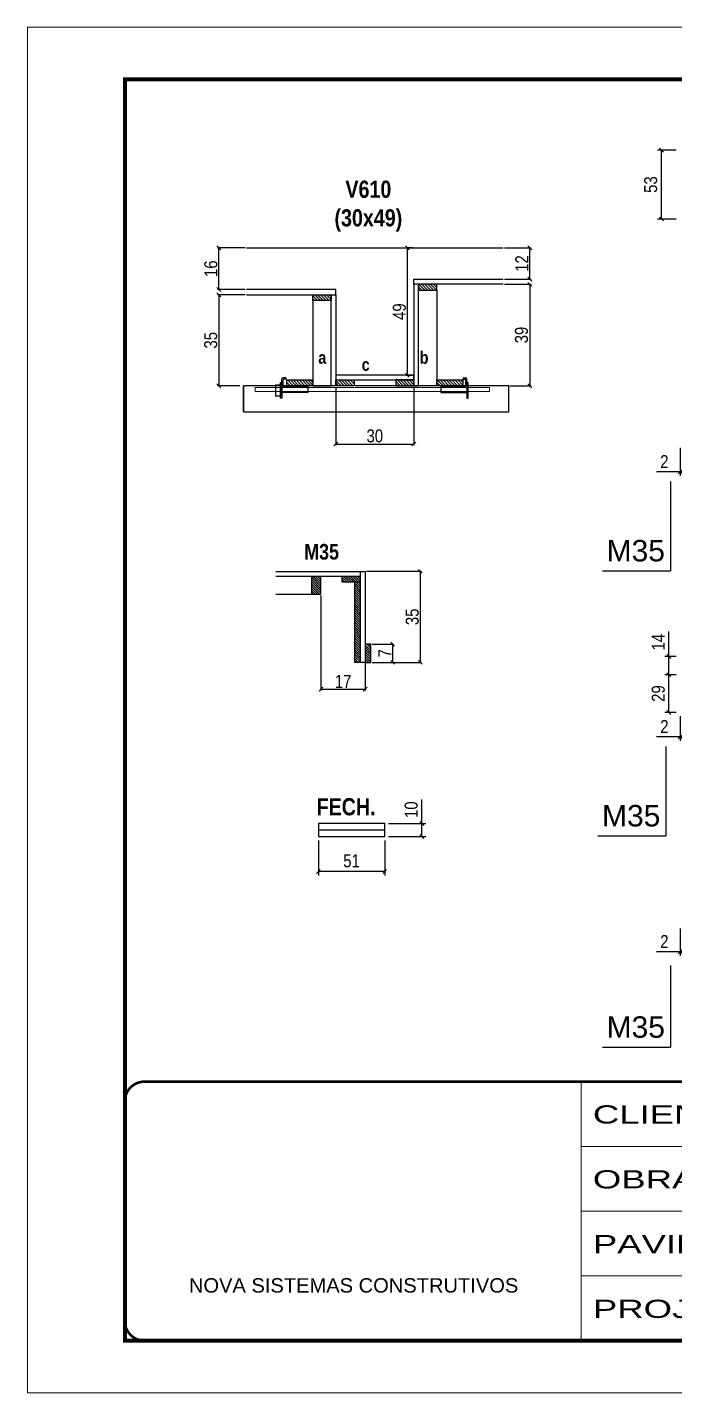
# Model space of a CAD drawing. Extents: x 13154 to 22413, y 1253 to 30260.
# Drawn here: x 14753 to 15251, y 25373 to 26423 of the extents above; entities that cross this region are included whole.
import ezdxf

# ---------------------------------------------------------------- set-up
doc = ezdxf.new("R2010")
doc.units = 0
doc.linetypes.add('CONTINUO', pattern=[0])
doc.linetypes.add('DASHED', pattern=[0.75, 0.5, -0.25])
for name, color, linetype in [('barrote', 251, 'Continuous'), ('COTA', 241, 'Continuous'), ('detalhes', 4, 'Continuous'), ('NOMENCLATURA', 7, 'Continuous'), ('Painéis', 200, 'Continuous'), ('presilha', 1, 'Continuous'), ('SARR_2.2x10', 60, 'Continuous'), ('SARR_2.2x7', 40, 'Continuous'), ('SARR_3.5x7', 81, 'Continuous')]:
    doc.layers.add(name, color=color, linetype=linetype)
for name, color, linetype, lineweight in [('CONCRETO', 251, 'Continuous', 25), ('Folhas', 255, 'Continuous', 9), ('SARRAFO DE PRESSAO', 251, 'DASHED', 9), ('SCO-___-LAJ', 2, 'Continuous', 0)]:
    doc.layers.add(name, color=color, linetype=linetype, lineweight=lineweight)
doc.styles.add('ARIAL', font='arial.ttf')
doc.styles.add('COTA TECNICA', font='techl___.ttf', dxfattribs={"height": 10})
doc.styles.add('COTA TECNICA 2X', font='techl___.ttf', dxfattribs={"height": 10})
doc.styles.get("Standard").update_dxf_attribs({"font": 'arial.ttf'})
doc.styles.add('TECNICA', font='techb___.ttf', dxfattribs={"height": 10})
doc.styles.add('Tecnologia', font='')
doc.styles.get('Tecnologia').set_extended_font_data('Forgotten Futurist')
doc.dimstyles.new('PAINEL', dxfattribs={"dimtxt": 10, "dimasz": 3, "dimexe": 3, "dimexo": 3, "dimgap": 3, "dimtad": 1, "dimdec": 1, "dimzin": 12, "dimdsep": 46, "dimtxsty": 'COTA TECNICA', "dimblk1": 'OBLIQUE', "dimblk2": 'OBLIQUE', "dimsah": 1, "dimcen": 0.9, "dimclrd": 4, "dimclre": 4, "dimclrt": 240, "dimadec": 1, "dimazin": 3, "dimtfac": 1, "dimtdec": 1, "dimtmove": 0, "dimatfit": 3, "dimfxl": 1, "dimtolj": 1, "dimtzin": 12, "dimarcsym": 0})
doc.dimstyles.new('SECAO', dxfattribs={"dimscale": 0.333333, "dimtxt": 5, "dimasz": 9, "dimexe": 3, "dimexo": 3, "dimgap": 3, "dimtad": 1, "dimdec": 1, "dimlfac": 0.5, "dimzin": 12, "dimdsep": 46, "dimtxsty": 'COTA TECNICA 2X', "dimblk1": 'OBLIQUE', "dimblk2": 'OBLIQUE', "dimsah": 1, "dimcen": 0.9, "dimclrd": 4, "dimclre": 4, "dimclrt": 240, "dimadec": 1, "dimazin": 3, "dimtfac": 1, "dimtdec": 1, "dimtmove": 0, "dimatfit": 3, "dimfxl": 1, "dimtolj": 1, "dimtzin": 12, "dimarcsym": 0})

# ---------------------------------------------------------------- blocks, each defined once
blk = doc.blocks.new('9999999999')
at = {"color": 30, "linetype": 'CONTINUO'}
for p, q in [((98564.6, 34230.2), (98564.6, 34429.4)), ((98564.6, 34379.6), (99584, 34379.6)), ((98564.6, 34329.8), (99488, 34329.8)), ((98564.6, 34280), (99488, 34280))]:
    blk.add_line(p, q, dxfattribs=at)
at = {"color": 30, "linetype": 'CONTINUO', "const_width": 2}
blk.add_lwpolyline([(99584, 34230.2), (99584, 34414.4, 0.414214), (99569, 34429.4), (98229, 34429.4, 0.414214), (98214, 34414.4), (98214, 34245.2, 0.414214), (98229, 34230.2), (99584, 34230.2)], format="xyb", dxfattribs=at)
at = {"layer": 'Folhas'}
blk.add_lwpolyline([(98139, 34190.2), (99624, 34190.2), (99624, 35240.2), (98139, 35240.2)], close=True, dxfattribs=at)
at = {"layer": 'Folhas', "color": 30, "const_width": 3}
blk.add_lwpolyline([(98214, 34230.2), (99584, 34230.2), (99584, 35200.2), (98214, 35200.2)], close=True, dxfattribs=at)
at = {"color": 7, "linetype": 'Continuous', "ltscale": 5, "style": 'ARIAL'}
blk.add_text('NOVA SISTEMAS CONSTRUTIVOS', height=11.059, dxfattribs=at).set_placement((98263.2, 34267.2))
at = {"layer": 'Folhas', "color": 7, "style": 'Tecnologia', "width": 1.5}
for s, p in [('CLIENTE:', (98573.7, 34397.2)), ('OBRA:', (98573.7, 34347.3)), ('PAVIMENTO:', (98573.7, 34297.5)), ('PROJETO:', (98573.7, 34247.7))]:
    blk.add_text(s, height=14, dxfattribs=at).set_placement(p)
blk = doc.blocks.new('PRESILHA METÁLICA 1')
at = {"layer": 'presilha'}
for p, q in [((7.5, 10.6), (7.5, 19.9)), ((12, 21), (8.6, 21)), ((9, 11.6), (9, 18.9)), ((12, 19.5), (9.6, 19.5)), ((12, 21), (12, 19.5)), ((0, 13), (6, 13)), ((0, 13), (0, 0)), ((6, 0), (0, 0)), ((6, 15.5), (7.5, 15.5)), ((6, -2.5), (6, 15.5)), ((6, 13), (6, 0)), ((7.5, 15.5), (7.5, -2.5)), ((37.5, 4.1), (7.5, 4.1)), ((37.5, 11), (9.6, 11)), ((37.5, 11), (37.5, 4.1)), ((7.5, -2.5), (6, -2.5))]:
    blk.add_line(p, q, dxfattribs=at)
for centre, radius, start, end in [((8.6, 19.9), 1.14, 90, 180), ((9.6, 18.9), 0.57, 90, 180), ((9.6, 11.6), 0.57, 180, 270)]:
    blk.add_arc(centre, radius, start, end, dxfattribs=at)
blk = doc.blocks.new('PRESILHA METÁLICA 2')
at = {"layer": 'presilha'}
for p, q in [((-5.2, 23.5), (-5.2, 22)), ((-5.2, 23.5), (-1.9, 23.5)), ((-5.2, 22), (-2.8, 22)), ((-2.2, 14.1), (-2.2, 21.4)), ((0.8, 18), (-0.8, 18)), ((-0.8, 18), (-0.8, 0)), ((-0.8, 14.6), (-0.8, 22.4)), ((0.8, 0), (0.8, 18)), ((-30.8, 13.5), (-30.8, 6.6)), ((-30.8, 13.5), (-2.8, 13.5)), ((-30.8, 6.6), (-0.8, 6.6)), ((-0.8, 0), (0.8, 0))]:
    blk.add_line(p, q, dxfattribs=at)
for centre, radius, start, end in [((-2.8, 21.4), 0.57, 0, 90), ((-1.9, 22.4), 1.14, 0, 90), ((-2.8, 14.1), 0.57, 270, 0)]:
    blk.add_arc(centre, radius, start, end, dxfattribs=at)
blk = doc.blocks.new('_Oblique')
at = {"color": 0, "linetype": 'ByBlock', "lineweight": -2}
blk.add_line((-0.5, -0.5), (0.5, 0.5), dxfattribs=at)
blk = doc.blocks.new('*D246')
at = {"layer": 'COTA', "color": 4, "lineweight": -2, "transparency": 16777216}
for p, q in [((15119.7, 26225.8), (15140.1, 26225.8)), ((15139.1, 26225.8), (15139.1, 26147.8)), ((15123.9, 26147.8), (15140.1, 26147.8))]:
    blk.add_line(p, q, dxfattribs=at)
at = {"layer": 'Defpoints', "color": 0, "transparency": 16777216}
for p in [(15118.7, 26225.8), (15122.9, 26147.8), (15139.1, 26147.8)]:
    blk.add_point(p, dxfattribs=at)
at = {"layer": 'COTA', "color": 4, "lineweight": -2, "transparency": 16777216, "xscale": 3, "yscale": 3, "zscale": 3}
for p, rotation in [((15139.1, 26225.8), 90), ((15139.1, 26147.8), 270)]:
    blk.add_blockref('_Oblique', p, dxfattribs=dict(at, rotation=rotation))
at = {"layer": 'COTA', "color": 240, "transparency": 16777216, "insert": (15132.8, 26186.8), "char_height": 10, "attachment_point": 5, "rotation": 90, "style": 'COTA TECNICA 2X'}
blk.add_mtext('\\A1;39', dxfattribs=at)
blk = doc.blocks.new('*D247')
at = {"layer": 'COTA', "color": 4, "lineweight": -2, "transparency": 16777216}
for p, q in [((15119.7, 26253.8), (15140.1, 26253.8)), ((15139.1, 26229.8), (15139.1, 26253.8)), ((15119.7, 26229.8), (15140.1, 26229.8))]:
    blk.add_line(p, q, dxfattribs=at)
at = {"layer": 'Defpoints', "color": 0, "transparency": 16777216}
for p in [(15118.7, 26253.8), (15139.1, 26253.8), (15118.7, 26229.8)]:
    blk.add_point(p, dxfattribs=at)
at = {"layer": 'COTA', "color": 4, "lineweight": -2, "transparency": 16777216, "xscale": 3, "yscale": 3, "zscale": 3}
for p, rotation in [((15139.1, 26253.8), 90), ((15139.1, 26229.8), 270)]:
    blk.add_blockref('_Oblique', p, dxfattribs=dict(at, rotation=rotation))
at = {"layer": 'COTA', "color": 240, "transparency": 16777216, "insert": (15133, 26241.8), "char_height": 10, "attachment_point": 5, "rotation": 90, "style": 'COTA TECNICA 2X'}
blk.add_mtext('\\A1;12', dxfattribs=at)
blk = doc.blocks.new('*D248')
at = {"layer": 'COTA', "color": 4, "lineweight": -2, "transparency": 16777216}
for p, q in [((14920.3, 26217.8), (14899.1, 26217.8)), ((14900.1, 26217.8), (14900.1, 26147.8)), ((14916.2, 26147.8), (14899.1, 26147.8))]:
    blk.add_line(p, q, dxfattribs=at)
at = {"layer": 'Defpoints', "color": 0, "transparency": 16777216}
for p in [(14921.3, 26217.8), (14900.1, 26147.8), (14917.2, 26147.8)]:
    blk.add_point(p, dxfattribs=at)
at = {"layer": 'COTA', "color": 4, "lineweight": -2, "transparency": 16777216, "xscale": 3, "yscale": 3, "zscale": 3}
for p, rotation in [((14900.1, 26217.8), 90), ((14900.1, 26147.8), 270)]:
    blk.add_blockref('_Oblique', p, dxfattribs=dict(at, rotation=rotation))
at = {"layer": 'COTA', "color": 240, "transparency": 16777216, "insert": (14893.9, 26182.8), "char_height": 10, "attachment_point": 5, "rotation": 90, "style": 'COTA TECNICA 2X'}
blk.add_mtext('\\A1;35', dxfattribs=at)
blk = doc.blocks.new('*D249')
at = {"layer": 'COTA', "color": 4, "lineweight": -2, "transparency": 16777216}
for p, q in [((15049, 26253.8), (15044, 26253.8)), ((15045, 26155.8), (15045, 26253.8)), ((15049, 26155.8), (15044, 26155.8))]:
    blk.add_line(p, q, dxfattribs=at)
at = {"layer": 'Defpoints', "color": 0, "transparency": 16777216}
for p in [(15045, 26253.8), (15050, 26253.8), (15050, 26155.8)]:
    blk.add_point(p, dxfattribs=at)
at = {"layer": 'COTA', "color": 4, "lineweight": -2, "transparency": 16777216, "xscale": 3, "yscale": 3, "zscale": 3}
for p, rotation in [((15045, 26253.8), 90), ((15045, 26155.8), 270)]:
    blk.add_blockref('_Oblique', p, dxfattribs=dict(at, rotation=rotation))
at = {"layer": 'COTA', "color": 240, "transparency": 16777216, "insert": (15038.9, 26204.8), "char_height": 10, "attachment_point": 5, "rotation": 90, "style": 'COTA TECNICA 2X'}
blk.add_mtext('\\A1;49', dxfattribs=at)
blk = doc.blocks.new('*D250')
at = {"layer": 'COTA', "color": 4, "lineweight": -2, "transparency": 16777216}
for p, q in [((14920.3, 26253.8), (14899.1, 26253.8)), ((14900.1, 26221.8), (14900.1, 26253.8)), ((14920.3, 26221.8), (14899.1, 26221.8))]:
    blk.add_line(p, q, dxfattribs=at)
at = {"layer": 'Defpoints', "color": 0, "transparency": 16777216}
for p in [(14900.1, 26253.8), (14921.3, 26253.8), (14921.3, 26221.8)]:
    blk.add_point(p, dxfattribs=at)
at = {"layer": 'COTA', "color": 4, "lineweight": -2, "transparency": 16777216, "xscale": 3, "yscale": 3, "zscale": 3}
for p, rotation in [((14900.1, 26253.8), 90), ((14900.1, 26221.8), 270)]:
    blk.add_blockref('_Oblique', p, dxfattribs=dict(at, rotation=rotation))
at = {"layer": 'COTA', "color": 240, "transparency": 16777216, "insert": (14894, 26237.8), "char_height": 10, "attachment_point": 5, "rotation": 90, "style": 'COTA TECNICA 2X'}
blk.add_mtext('\\A1;16', dxfattribs=at)
blk = doc.blocks.new('*D251')
at = {"layer": 'COTA', "color": 4, "lineweight": -2, "transparency": 16777216}
for p, q in [((14990, 26146.8), (14990, 26102)), ((15050, 26146.8), (15050, 26102)), ((14990, 26103), (15050, 26103))]:
    blk.add_line(p, q, dxfattribs=at)
at = {"layer": 'Defpoints', "color": 0, "transparency": 16777216}
for p in [(14990, 26147.8), (15050, 26147.8), (15050, 26103)]:
    blk.add_point(p, dxfattribs=at)
at = {"layer": 'COTA', "color": 4, "lineweight": -2, "transparency": 16777216, "xscale": 3, "yscale": 3, "zscale": 3, "rotation": 180}
blk.add_blockref('_Oblique', (14990, 26103), dxfattribs=at)
at = {"layer": 'COTA', "color": 4, "lineweight": -2, "transparency": 16777216, "xscale": 3, "yscale": 3, "zscale": 3}
blk.add_blockref('_Oblique', (15050, 26103), dxfattribs=at)
at = {"layer": 'COTA', "color": 240, "transparency": 16777216, "insert": (15020, 26109.2), "char_height": 10, "attachment_point": 5, "style": 'COTA TECNICA 2X'}
blk.add_mtext('\\A1;30', dxfattribs=at)
blk = doc.blocks.new('*D269')
at = {"layer": 'COTA', "color": 4, "lineweight": -2, "transparency": 16777216}
for p, q in [((15251.6, 26329), (15237.3, 26329)), ((15240.3, 26276), (15240.3, 26329)), ((15251.6, 26276), (15237.3, 26276))]:
    blk.add_line(p, q, dxfattribs=at)
at = {"layer": 'Defpoints', "color": 0, "transparency": 16777216}
for p in [(15240.3, 26329), (15254.6, 26329), (15254.6, 26276)]:
    blk.add_point(p, dxfattribs=at)
at = {"layer": 'COTA', "color": 4, "lineweight": -2, "transparency": 16777216, "xscale": 3, "yscale": 3, "zscale": 3}
for p, rotation in [((15240.3, 26329), 90), ((15240.3, 26276), 270)]:
    blk.add_blockref('_Oblique', p, dxfattribs=dict(at, rotation=rotation))
at = {"layer": 'COTA', "color": 240, "transparency": 16777216, "insert": (15232.1, 26302.5), "char_height": 10, "attachment_point": 5, "rotation": 90, "style": 'COTA TECNICA'}
blk.add_mtext('\\A1;53', dxfattribs=at)
blk = doc.blocks.new('*D275')
at = {"layer": 'COTA', "color": 4, "lineweight": -2, "transparency": 16777216}
for p, q in [((15254.6, 26100.1), (15254.6, 26078.5)), ((15256.6, 26100.1), (15256.6, 26078.5)), ((15254.6, 26081.5), (15236.5, 26081.5)), ((15256.6, 26081.5), (15254.6, 26081.5)), ((15256.6, 26081.5), (15259.6, 26081.5))]:
    blk.add_line(p, q, dxfattribs=at)
at = {"layer": 'Defpoints', "color": 0, "transparency": 16777216}
for p in [(15254.6, 26103.1), (15256.6, 26103.1), (15254.6, 26081.5)]:
    blk.add_point(p, dxfattribs=at)
at = {"layer": 'COTA', "color": 4, "lineweight": -2, "transparency": 16777216, "xscale": 3, "yscale": 3, "zscale": 3}
blk.add_blockref('_Oblique', (15254.6, 26081.5), dxfattribs=at)
at = {"layer": 'COTA', "color": 4, "lineweight": -2, "transparency": 16777216, "xscale": 3, "yscale": 3, "zscale": 3, "rotation": 180}
blk.add_blockref('_Oblique', (15256.6, 26081.5), dxfattribs=at)
at = {"layer": 'COTA', "color": 240, "transparency": 16777216, "insert": (15242.6, 26089.5), "char_height": 10, "attachment_point": 5, "style": 'COTA TECNICA'}
blk.add_mtext('\\A1;2', dxfattribs=at)
blk = doc.blocks.new('*D277')
at = {"layer": 'COTA', "color": 4, "lineweight": -2, "transparency": 16777216}
for p, q in [((15254.6, 25730.3), (15254.6, 25709.4)), ((15256.6, 25730.3), (15256.6, 25709.4)), ((15254.6, 25712.4), (15236.5, 25712.4)), ((15256.6, 25712.4), (15254.6, 25712.4)), ((15256.6, 25712.4), (15259.6, 25712.4))]:
    blk.add_line(p, q, dxfattribs=at)
at = {"layer": 'Defpoints', "color": 0, "transparency": 16777216}
for p in [(15254.6, 25733.3), (15256.6, 25733.3), (15254.6, 25712.4)]:
    blk.add_point(p, dxfattribs=at)
at = {"layer": 'COTA', "color": 4, "lineweight": -2, "transparency": 16777216, "xscale": 3, "yscale": 3, "zscale": 3}
blk.add_blockref('_Oblique', (15254.6, 25712.4), dxfattribs=at)
at = {"layer": 'COTA', "color": 4, "lineweight": -2, "transparency": 16777216, "xscale": 3, "yscale": 3, "zscale": 3, "rotation": 180}
blk.add_blockref('_Oblique', (15256.6, 25712.4), dxfattribs=at)
at = {"layer": 'COTA', "color": 240, "transparency": 16777216, "insert": (15242.6, 25720.4), "char_height": 10, "attachment_point": 5, "style": 'COTA TECNICA'}
blk.add_mtext('\\A1;2', dxfattribs=at)
blk = doc.blocks.new('*D278')
at = {"layer": 'COTA', "color": 4, "lineweight": -2, "transparency": 16777216}
for p, q in [((15013.6, 26005.1), (15056, 26005.1)), ((15055, 25935.1), (15055, 26005.1)), ((15018, 25935.1), (15056, 25935.1))]:
    blk.add_line(p, q, dxfattribs=at)
at = {"layer": 'Defpoints', "color": 0, "transparency": 16777216}
for p in [(15012.6, 26005.1), (15055, 26005.1), (15017, 25935.1)]:
    blk.add_point(p, dxfattribs=at)
at = {"layer": 'COTA', "color": 4, "lineweight": -2, "transparency": 16777216, "xscale": 3, "yscale": 3, "zscale": 3}
for p, rotation in [((15055, 26005.1), 90), ((15055, 25935.1), 270)]:
    blk.add_blockref('_Oblique', p, dxfattribs=dict(at, rotation=rotation))
at = {"layer": 'COTA', "color": 240, "transparency": 16777216, "insert": (15048.8, 25970.1), "char_height": 10, "attachment_point": 5, "rotation": 90, "style": 'COTA TECNICA 2X'}
blk.add_mtext('\\A1;35', dxfattribs=at)
blk = doc.blocks.new('*D279')
at = {"layer": 'COTA', "color": 4, "lineweight": -2, "transparency": 16777216}
for p, q in [((15018, 25949.1), (15034.7, 25949.1)), ((15033.7, 25949.1), (15033.7, 25935.1)), ((15018, 25935.1), (15034.7, 25935.1))]:
    blk.add_line(p, q, dxfattribs=at)
at = {"layer": 'Defpoints', "color": 0, "transparency": 16777216}
for p in [(15017, 25949.1), (15017, 25935.1), (15033.7, 25935.1)]:
    blk.add_point(p, dxfattribs=at)
at = {"layer": 'COTA', "color": 4, "lineweight": -2, "transparency": 16777216, "xscale": 3, "yscale": 3, "zscale": 3}
for p, rotation in [((15033.7, 25949.1), 90), ((15033.7, 25935.1), 270)]:
    blk.add_blockref('_Oblique', p, dxfattribs=dict(at, rotation=rotation))
at = {"layer": 'COTA', "color": 240, "transparency": 16777216, "insert": (15027.6, 25942.1), "char_height": 10, "attachment_point": 5, "rotation": 90, "style": 'COTA TECNICA 2X'}
blk.add_mtext('\\A1;7', dxfattribs=at)
blk = doc.blocks.new('*D280')
at = {"layer": 'COTA', "color": 4, "lineweight": -2, "transparency": 16777216}
for p, q in [((14978.6, 25986.5), (14978.6, 25913.4)), ((15012.6, 25934.1), (15012.6, 25913.4)), ((14978.6, 25914.4), (15012.6, 25914.4))]:
    blk.add_line(p, q, dxfattribs=at)
at = {"layer": 'Defpoints', "color": 0, "transparency": 16777216}
for p in [(14978.6, 25987.5), (15012.6, 25935.1), (15012.6, 25914.4)]:
    blk.add_point(p, dxfattribs=at)
at = {"layer": 'COTA', "color": 4, "lineweight": -2, "transparency": 16777216, "xscale": 3, "yscale": 3, "zscale": 3, "rotation": 180}
blk.add_blockref('_Oblique', (14978.6, 25914.4), dxfattribs=at)
at = {"layer": 'COTA', "color": 4, "lineweight": -2, "transparency": 16777216, "xscale": 3, "yscale": 3, "zscale": 3}
blk.add_blockref('_Oblique', (15012.6, 25914.4), dxfattribs=at)
at = {"layer": 'COTA', "color": 240, "transparency": 16777216, "insert": (14995.6, 25920.4), "char_height": 10, "attachment_point": 5, "style": 'COTA TECNICA 2X'}
blk.add_mtext('\\A1;17', dxfattribs=at)
blk = doc.blocks.new('*D706')
at = {"layer": 'COTA', "color": 4, "linetype": 'ByBlock', "lineweight": -2, "transparency": 16777216}
for p, q in [((15251.6, 25925.6), (15243, 25925.6)), ((15246, 25896.6), (15246, 25925.6)), ((15251.6, 25896.6), (15243, 25896.6))]:
    blk.add_line(p, q, dxfattribs=at)
at = {"layer": 'Defpoints', "color": 0, "linetype": 'ByBlock', "transparency": 16777216}
for p in [(15246, 25925.6), (15254.6, 25925.6), (15254.6, 25896.6)]:
    blk.add_point(p, dxfattribs=at)
at = {"layer": 'COTA', "color": 4, "linetype": 'ByBlock', "lineweight": -2, "transparency": 16777216, "xscale": 3, "yscale": 3, "zscale": 3}
for p, rotation in [((15246, 25925.6), 90), ((15246, 25896.6), 270)]:
    blk.add_blockref('_Oblique', p, dxfattribs=dict(at, rotation=rotation))
at = {"layer": 'COTA', "color": 240, "linetype": 'ByBlock', "transparency": 16777216, "insert": (15237.9, 25911.1), "char_height": 10, "attachment_point": 5, "rotation": 90, "style": 'COTA TECNICA'}
blk.add_mtext('\\A1;29', dxfattribs=at)
blk = doc.blocks.new('*D707')
at = {"layer": 'COTA', "color": 4, "linetype": 'ByBlock', "lineweight": -2, "transparency": 16777216}
for p, q in [((15254.6, 25893.6), (15254.6, 25874.7)), ((15256.6, 25893.6), (15256.6, 25874.7)), ((15254.6, 25877.7), (15236.5, 25877.7)), ((15256.6, 25877.7), (15254.6, 25877.7)), ((15256.6, 25877.7), (15259.6, 25877.7))]:
    blk.add_line(p, q, dxfattribs=at)
at = {"layer": 'Defpoints', "color": 0, "linetype": 'ByBlock', "transparency": 16777216}
for p in [(15254.6, 25896.6), (15256.6, 25896.6), (15254.6, 25877.7)]:
    blk.add_point(p, dxfattribs=at)
at = {"layer": 'COTA', "color": 4, "linetype": 'ByBlock', "lineweight": -2, "transparency": 16777216, "xscale": 3, "yscale": 3, "zscale": 3}
blk.add_blockref('_Oblique', (15254.6, 25877.7), dxfattribs=at)
at = {"layer": 'COTA', "color": 4, "linetype": 'ByBlock', "lineweight": -2, "transparency": 16777216, "xscale": 3, "yscale": 3, "zscale": 3, "rotation": 180}
blk.add_blockref('_Oblique', (15256.6, 25877.7), dxfattribs=at)
at = {"layer": 'COTA', "color": 240, "linetype": 'ByBlock', "transparency": 16777216, "insert": (15242.6, 25885.7), "char_height": 10, "attachment_point": 5, "style": 'COTA TECNICA'}
blk.add_mtext('\\A1;2', dxfattribs=at)
blk = doc.blocks.new('*D708')
at = {"layer": 'COTA', "color": 4, "linetype": 'ByBlock', "lineweight": -2, "transparency": 16777216}
for p, q in [((15246, 25939.6), (15246, 25958.7)), ((15251.6, 25939.6), (15243, 25939.6)), ((15246, 25925.6), (15246, 25939.6)), ((15251.6, 25925.6), (15243, 25925.6))]:
    blk.add_line(p, q, dxfattribs=at)
at = {"layer": 'Defpoints', "color": 0, "linetype": 'ByBlock', "transparency": 16777216}
for p in [(15246, 25939.6), (15254.6, 25939.6), (15254.6, 25925.6)]:
    blk.add_point(p, dxfattribs=at)
at = {"layer": 'COTA', "color": 4, "linetype": 'ByBlock', "lineweight": -2, "transparency": 16777216, "xscale": 3, "yscale": 3, "zscale": 3}
for p, rotation in [((15246, 25939.6), 90), ((15246, 25925.6), 270)]:
    blk.add_blockref('_Oblique', p, dxfattribs=dict(at, rotation=rotation))
at = {"layer": 'COTA', "color": 240, "linetype": 'ByBlock', "transparency": 16777216, "insert": (15237.9, 25950.6), "char_height": 10, "attachment_point": 5, "rotation": 90, "style": 'COTA TECNICA'}
blk.add_mtext('\\A1;14', dxfattribs=at)
blk = doc.blocks.new('*D875')
at = {"layer": 'COTA', "color": 4, "lineweight": -2, "transparency": 16777216}
for p, q in [((14976.6, 25798.1), (14976.6, 25771.3)), ((15027.6, 25798.1), (15027.6, 25771.3)), ((15027.6, 25774.3), (14976.6, 25774.3))]:
    blk.add_line(p, q, dxfattribs=at)
at = {"layer": 'Defpoints', "color": 0, "transparency": 16777216}
for p in [(14976.6, 25801.1), (15027.6, 25801.1), (14976.6, 25774.3)]:
    blk.add_point(p, dxfattribs=at)
at = {"layer": 'COTA', "color": 4, "lineweight": -2, "transparency": 16777216, "xscale": 3, "yscale": 3, "zscale": 3, "rotation": 180}
blk.add_blockref('_Oblique', (14976.6, 25774.3), dxfattribs=at)
at = {"layer": 'COTA', "color": 4, "lineweight": -2, "transparency": 16777216, "xscale": 3, "yscale": 3, "zscale": 3}
blk.add_blockref('_Oblique', (15027.6, 25774.3), dxfattribs=at)
at = {"layer": 'COTA', "color": 240, "transparency": 16777216, "insert": (15002.1, 25782.4), "char_height": 10, "attachment_point": 5, "style": 'COTA TECNICA'}
blk.add_mtext('\\A1;51', dxfattribs=at)
blk = doc.blocks.new('*D876')
at = {"layer": 'COTA', "color": 4, "lineweight": -2, "transparency": 16777216}
for p, q in [((15056.1, 25811.1), (15056.1, 25829.5)), ((15030.6, 25811.1), (15059.1, 25811.1)), ((15056.1, 25801.1), (15056.1, 25811.1)), ((15030.6, 25801.1), (15059.1, 25801.1))]:
    blk.add_line(p, q, dxfattribs=at)
at = {"layer": 'Defpoints', "color": 0, "transparency": 16777216}
for p in [(15027.6, 25811.1), (15056.1, 25811.1), (15027.6, 25801.1)]:
    blk.add_point(p, dxfattribs=at)
at = {"layer": 'COTA', "color": 4, "lineweight": -2, "transparency": 16777216, "xscale": 3, "yscale": 3, "zscale": 3}
for p, rotation in [((15056.1, 25811.1), 90), ((15056.1, 25801.1), 270)]:
    blk.add_blockref('_Oblique', p, dxfattribs=dict(at, rotation=rotation))
at = {"layer": 'COTA', "color": 240, "transparency": 16777216, "insert": (15048, 25821.8), "char_height": 10, "attachment_point": 5, "rotation": 90, "style": 'COTA TECNICA'}
blk.add_mtext('\\A1;10', dxfattribs=at)

msp = doc.modelspace()

# ---------------------------------------------------------------- hatches: boundary and pattern name
at = {"layer": 'SARR_2.2x10'}
h = msp.add_hatch(dxfattribs=at)
h.set_pattern_fill('ANSI31', color=256, scale=0.5, angle=90)
h.set_pattern_definition([(135, (48145.9814, -97364.341), (-1.122532015, -1.122532015), [])])
h.paths.add_polyline_path([(14952.44, 26152.23), (14952.44, 26147.83), (14972.44, 26147.83), (14972.44, 26152.23)])
h = msp.add_hatch(dxfattribs=at)
h.set_pattern_fill('ANSI31', color=256, scale=0.5, angle=90)
h.set_pattern_definition([(135, (48261.1814, -97364.341), (-1.122532015, -1.122532015), [])])
h.paths.add_polyline_path([(15067.64, 26152.23), (15067.64, 26147.83), (15087.64, 26147.83), (15087.64, 26152.23)])
h = msp.add_hatch(dxfattribs=at)
h.set_pattern_fill('ANSI31', color=256, scale=10, angle=90)
h.set_pattern_definition([(135, (-117542.1329, -4095.5683), (-0.883883476, -0.883883476), [])])
h.paths.add_polyline_path([(14978.6, 26001.45), (14971.6, 26001.45), (14971.6, 25987.45), (14978.6, 25987.45)])
h = msp.add_hatch(dxfattribs=at)
h.set_pattern_fill('ANSI31', color=256, scale=10, angle=90)
h.set_pattern_definition([(135, (-117541.7329, -4095.5683), (-0.883883476, -0.883883476), [])])
h.paths.add_polyline_path([(14995, 26001.45), (14995, 25997.05), (15009, 25997.05), (15009, 26001.45)])
h = msp.add_hatch(dxfattribs=at)
h.set_pattern_fill('ANSI31', color=256, scale=10, angle=90)
h.set_pattern_definition([(135, (-117541.7329, -4111.5683), (-0.883883476, -0.883883476), [])])
h.paths.add_polyline_path([(15004.6, 25935.05), (15009, 25935.05), (15009, 25997.05), (15004.6, 25997.05)])
h = msp.add_hatch(dxfattribs=at)
h.set_pattern_fill('ANSI31', color=256, scale=10, angle=90)
h.set_pattern_definition([(135, (-117541.7329, -4133.5683), (-0.883883476, -0.883883476), [])])
h.paths.add_polyline_path([(15017, 25949.05), (15012.6, 25949.05), (15012.6, 25935.05), (15017, 25935.05)])
at = {"layer": 'SARR_2.2x7'}
h = msp.add_hatch(dxfattribs=at)
h.set_pattern_fill('ANSI31', color=256, scale=0.5, angle=90)
h.set_pattern_definition([(135, (48181.9814, -97290.741), (-1.122532015, -1.122532015), [])])
h.paths.add_polyline_path([(15053.64, 26225.83), (15053.64, 26221.43), (15067.64, 26221.43), (15067.64, 26225.83)])
h = msp.add_hatch(dxfattribs=at)
h.set_pattern_fill('ANSI31', color=256, scale=0.5, angle=90)
h.set_pattern_definition([(135, (48139.9814, -97298.741), (-1.122532015, -1.122532015), [])])
h.paths.add_polyline_path([(14986.44, 26217.83), (14986.44, 26213.43), (14972.44, 26213.43), (14972.44, 26217.83)])
h = msp.add_hatch(dxfattribs=at)
h.set_pattern_fill('ANSI31', color=256, scale=0.5, angle=90)
h.set_pattern_definition([(135, (48225.5814, -97364.341), (-1.122532015, -1.122532015), [])])
h.paths.add_polyline_path([(15004.04, 26147.83), (15004.04, 26152.23), (14990.04, 26152.23), (14990.04, 26147.83)])
h = msp.add_hatch(dxfattribs=at)
h.set_pattern_fill('ANSI31', color=256, scale=0.5, angle=90)
h.set_pattern_definition([(135, (48185.5814, -97364.341), (-1.122532015, -1.122532015), [])])
h.paths.add_polyline_path([(15036.04, 26147.83), (15036.04, 26152.23), (15050.04, 26152.23), (15050.04, 26147.83)])

# ---------------------------------------------------------------- linework, layer by layer
at = {"layer": 'barrote'}
msp.add_lwpolyline([(14918.99, 26127.83), (15122.9, 26127.83), (15122.9, 26147.83), (14918.99, 26147.83)], close=True, dxfattribs=at)
at = {"layer": 'CONCRETO', "linetype": 'Continuous'}
msp.add_line((14921.34, 26253.83), (15118.74, 26253.83), dxfattribs=at)
at = {"layer": 'detalhes', "color": 250}
msp.add_line((14918.99, 26127.83), (14918.99, 26147.83), dxfattribs=at)
at = {"layer": 'NOMENCLATURA', "linetype": 'Continuous'}
for p, q in [((15247.34, 26074.27), (15247.34, 26005.53)), ((15195.07, 26005.53), (15247.34, 26005.53)), ((15243.82, 25870.43), (15243.82, 25801.69)), ((15191.54, 25801.69), (15243.82, 25801.69)), ((15247.34, 25702.06), (15247.34, 25639.19)), ((15195.07, 25639.19), (15247.34, 25639.19))]:
    msp.add_line(p, q, dxfattribs=at)
at = {"layer": 'Painéis', "linetype": 'Continuous'}
for p, q in [((14944.04, 26005.05), (15012.6, 26005.05)), ((14944.04, 26001.45), (15009, 26001.45)), ((15009, 25935.05), (15009, 26005.05)), ((15012.6, 26005.05), (15012.6, 25935.05)), ((15012.6, 25935.05), (15009, 25935.05))]:
    msp.add_line(p, q, dxfattribs=at)
at = {"layer": 'Painéis', "linetype": 'Continuous', "elevation": 0}
for points in [[(15118.74, 26225.83), (15050.04, 26225.83), (15050.04, 26229.83), (15118.74, 26229.83)], [(14921.34, 26217.83), (14990.04, 26217.83), (14990.04, 26221.83), (14921.34, 26221.83)]]:
    msp.add_lwpolyline(points, dxfattribs=at)
at = {"layer": 'Painéis', "linetype": 'Continuous'}
for points in [[(15053.64, 26147.83), (15053.64, 26225.83), (15050.04, 26225.83), (15050.04, 26147.83)], [(14986.44, 26147.83), (14986.44, 26217.83), (14990.04, 26217.83), (14990.04, 26147.83)], [(15050.04, 26155.83), (14990.04, 26155.83), (14990.04, 26152.23), (15050.04, 26152.23)], [(14976.63, 25801.11), (15027.63, 25801.11), (15027.63, 25811.11), (14976.63, 25811.11)]]:
    msp.add_lwpolyline(points, close=True, dxfattribs=at)
at = {"layer": 'SARR_2.2x10'}
for p, q in [((14971.6, 25987.45), (14971.6, 26001.45)), ((14978.6, 25987.45), (14978.6, 26001.45)), ((14995, 25997.05), (14995, 26001.45)), ((14995, 25997.05), (15009, 25997.05)), ((15004.6, 25935.05), (15004.6, 25997.05)), ((14944.04, 25987.45), (14978.6, 25987.45)), ((15017, 25949.05), (15012.6, 25949.05)), ((15017, 25935.05), (15017, 25949.05)), ((15009, 25935.05), (15004.6, 25935.05)), ((15012.6, 25935.05), (15017, 25935.05))]:
    msp.add_line(p, q, dxfattribs=at)
at = {"layer": 'SARR_2.2x10', "linetype": 'Continuous'}
msp.add_line((15027.63, 25806.11), (14976.63, 25806.11), dxfattribs=at)
at = {"layer": 'SARR_2.2x10'}
for points in [[(14952.44, 26152.23), (14972.44, 26152.23), (14972.44, 26147.83), (14952.44, 26147.83)], [(15067.64, 26152.23), (15087.64, 26152.23), (15087.64, 26147.83), (15067.64, 26147.83)]]:
    msp.add_lwpolyline(points, close=True, dxfattribs=at)
at = {"layer": 'SARR_2.2x7', "elevation": 0}
for points in [[(15067.64, 26225.83), (15053.64, 26225.83), (15053.64, 26221.43), (15067.64, 26221.43)], [(14972.44, 26217.83), (14986.44, 26217.83), (14986.44, 26213.43), (14972.44, 26213.43)]]:
    msp.add_lwpolyline(points, close=True, dxfattribs=at)
at = {"layer": 'SARR_2.2x7'}
for points in [[(14990.04, 26152.23), (15004.04, 26152.23), (15004.04, 26147.83), (14990.04, 26147.83)], [(15050.04, 26152.23), (15036.04, 26152.23), (15036.04, 26147.83), (15050.04, 26147.83)]]:
    msp.add_lwpolyline(points, close=True, dxfattribs=at)
at = {"layer": 'SARR_3.5x7'}
for points in [[(15053.64, 26221.43), (15067.64, 26221.43), (15067.64, 26147.83), (15053.64, 26147.83)], [(14986.44, 26213.43), (14972.44, 26213.43), (14972.44, 26147.83), (14986.44, 26147.83)]]:
    msp.add_lwpolyline(points, close=True, dxfattribs=at)
at = {"layer": 'SCO-___-LAJ', "color": 1}
msp.add_lwpolyline([(14927.99, 26146.5), (15108.26, 26146.5), (15108.26, 26143.3), (14927.99, 26143.3)], close=True, dxfattribs=at)

# ---------------------------------------------------------------- block references
at = {"layer": 'presilha', "xscale": 0.6666666666666666, "yscale": 0.6666666666666666, "zscale": 0.6666666666666666}
for name, p in [('PRESILHA METÁLICA 1', (14943.58, 26139.86)), ('PRESILHA METÁLICA 2', (15091.32, 26138.2))]:
    msp.add_blockref(name, p, dxfattribs=at)
at = {"layer": 'SARRAFO DE PRESSAO', "color": 6, "linetype": 'ByBlock'}
msp.add_blockref('9999999999', (-83386.1, -8816.76), dxfattribs=at)

# ---------------------------------------------------------------- texts
at = {"layer": 'detalhes', "style": 'TECNICA'}
for s, p in [('a', (14976.57, 26164.72)), ('c', (15009.91, 26159.3)), ('b', (15054.54, 26164.71))]:
    msp.add_text(s, height=9.6, dxfattribs=at).set_placement(p)
at = {"layer": 'detalhes', "insert": (14965.73, 26026.15), "char_height": 12, "attachment_point": 1, "style": 'TECNICA'}
msp.add_mtext_dynamic_manual_height_columns('M35', width=87.1848, gutter_width=1, heights=[0], dxfattribs=at)
at = {"layer": 'NOMENCLATURA', "linetype": 'Continuous'}
for p in [(15198.18, 26012.73), (15194.66, 25808.88), (15198.18, 25646.38)]:
    msp.add_text('M35', height=16.5, dxfattribs=at).set_placement(p)
at = {"layer": 'NOMENCLATURA', "style": 'TECNICA'}
msp.add_text('FECH.', height=13.2, dxfattribs=at).set_placement((14975.25, 25817.44))
at = {"layer": 'NOMENCLATURA', "insert": (15015.04, 26305.52), "char_height": 13.2, "attachment_point": 2, "style": 'TECNICA'}
msp.add_mtext_dynamic_manual_height_columns('V610\\P(30x49)', width=300.2766, gutter_width=1, heights=[0], dxfattribs=at)

# ---------------------------------------------------------------- dimensions: what is measured, and where the dimension line sits
at = {"layer": 'COTA'}
for base, p1, p2, dimstyle, picture, middle in [((15240.34, 26329), (15254.63, 26276), (15254.63, 26329), 'PAINEL', '*D269', (15232.12, 26302.5)), ((14900.12, 26253.83), (14921.34, 26221.83), (14921.34, 26253.83), 'SECAO', '*D250', (14894.02, 26237.83)), ((15044.97, 26253.83), (15050.04, 26155.83), (15050.04, 26253.83), 'SECAO', '*D249', (15038.87, 26204.83)), ((15139.09, 26253.83), (15118.74, 26229.83), (15118.74, 26253.83), 'SECAO', '*D247', (15133.03, 26241.83)), ((14900.12, 26147.83, 0), (14921.34, 26217.83), (14917.23, 26147.83, 0), 'SECAO', '*D248', (14893.91, 26182.83, 0)), ((15139.09, 26147.83, 0), (15118.74, 26225.83), (15122.86, 26147.83, 0), 'SECAO', '*D246', (15132.84, 26186.83, 0)), ((15055.04, 26005.05), (15017, 25935.05), (15012.6, 26005.05), 'SECAO', '*D278', (15048.82, 25970.05)), ((15033.69, 25935.05), (15017, 25949.05), (15017, 25935.05), 'SECAO', '*D279', (15027.62, 25942.05)), ((15056.06, 25811.11), (15027.63, 25801.11), (15027.63, 25811.11), 'PAINEL', '*D876', (15047.95, 25821.83))]:
    dim = msp.add_linear_dim(base=base, p1=p1, p2=p2, angle=90, dimstyle=dimstyle, dxfattribs=at)
    dim.commit()
    dim.dimension.update_dxf_attribs({"geometry": picture, "text_midpoint": middle})
for base, p1, p2, dimstyle, picture, middle in [((15050.04, 26103), (14990.04, 26147.83), (15050.04, 26147.83), 'SECAO', '*D251', (15020.04, 26109.22)), ((15254.63, 26081.5), (15256.63, 26103.07), (15254.63, 26103.07), 'PAINEL', '*D275', (15242.58, 26089.5)), ((15012.6, 25914.36), (14978.6, 25987.45), (15012.6, 25935.05), 'SECAO', '*D280', (14995.6, 25920.44)), ((14976.63, 25774.28), (15027.63, 25801.11), (14976.63, 25801.11), 'PAINEL', '*D875', (15002.13, 25782.39)), ((15254.63, 25712.36), (15256.63, 25733.35), (15254.63, 25733.35), 'PAINEL', '*D277', (15242.58, 25720.36))]:
    dim = msp.add_linear_dim(base=base, p1=p1, p2=p2, dimstyle=dimstyle, dxfattribs=at)
    dim.commit()
    dim.dimension.update_dxf_attribs({"geometry": picture, "text_midpoint": middle})
at = {"layer": 'COTA', "linetype": 'ByBlock'}
for base, p1, p2, angle, picture, middle in [((15246.01, 25939.58), (15254.63, 25925.58), (15254.63, 25939.58), 90, '*D708', (15237.94, 25950.64)), ((15246.01, 25925.58), (15254.63, 25896.58), (15254.63, 25925.58), 90, '*D706', (15237.92, 25911.08)), ((15254.63, 25877.66), (15256.63, 25896.58), (15254.63, 25896.58), 180, '*D707', (15242.58, 25885.66))]:
    dim = msp.add_linear_dim(base=base, p1=p1, p2=p2, angle=angle, dimstyle='PAINEL', dxfattribs=at)
    dim.commit()
    dim.dimension.update_dxf_attribs({"geometry": picture, "text_midpoint": middle})

doc.saveas('drawing.dxf')
